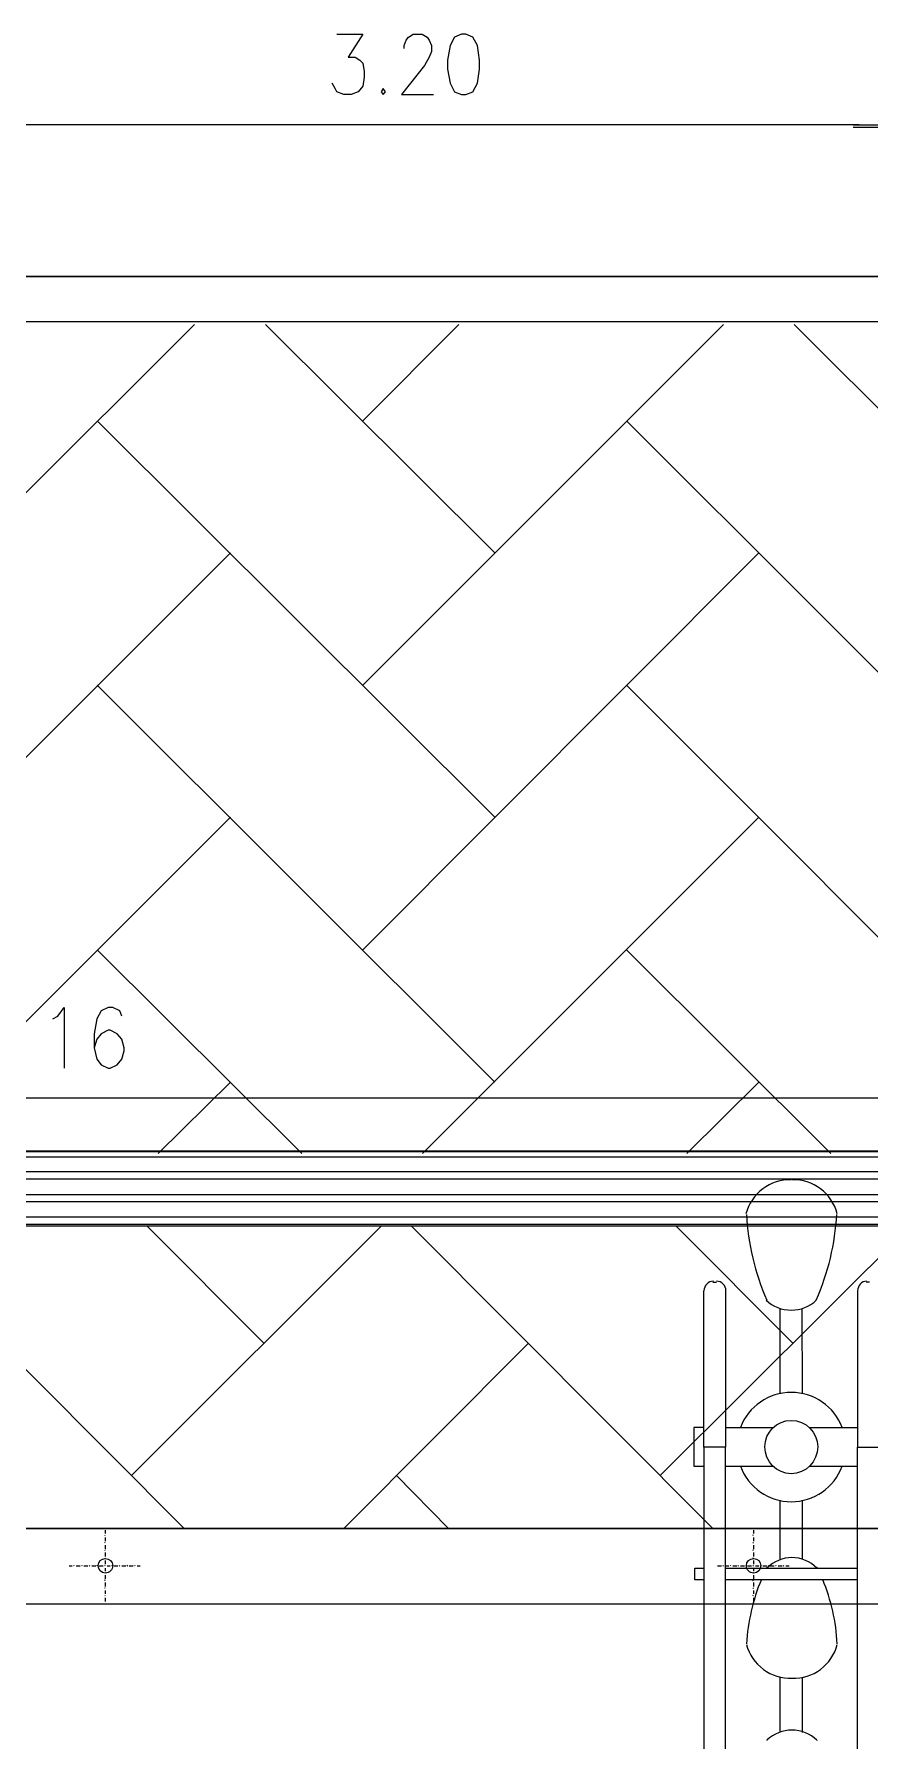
# Model space of a CAD drawing. Header units: millimetres. Extents: x 2928 to 3112, y 1220 to 1280.
# Drawn here: x 2947.14 to 2949.93, y 1262.58 to 1268.28 of the extents above; entities that cross this region are included whole.
import ezdxf

# ---------------------------------------------------------------- set-up
doc = ezdxf.new("R2010")
doc.units = ezdxf.units.MM

msp = doc.modelspace()

# ---------------------------------------------------------------- linework, layer by layer
at = {"color": 7, "linetype": 'Continuous', "lineweight": 20, "true_color": 0x000007}
for points in [[(2948.15308, 1268.28401), (2948.23975, 1268.28401), (2948.19142, 1268.20734), (2948.21475, 1268.20734), (2948.22975, 1268.19734), (2948.23975, 1268.18734), (2948.24475, 1268.15901), (2948.24475, 1268.14067), (2948.23975, 1268.11067), (2948.22475, 1268.09067), (2948.20142, 1268.08234), (2948.17642, 1268.08234), (2948.15308, 1268.09067), (2948.14808, 1268.10234), (2948.13808, 1268.12067)], [(2948.37808, 1268.23567), (2948.37808, 1268.24567), (2948.38475, 1268.26401), (2948.39308, 1268.27401), (2948.40809, 1268.28401), (2948.43809, 1268.28401), (2948.45475, 1268.27401), (2948.46142, 1268.26401), (2948.46975, 1268.24567), (2948.46975, 1268.22567), (2948.46142, 1268.20734), (2948.44642, 1268.17901), (2948.36975, 1268.08234), (2948.47642, 1268.08234)], [(2949.87811, 1267.98067), (2950.12144, 1267.98067), (2950.12144, 1267.98067)], [(2950.12144, 1267.97234), (2949.87811, 1267.97234), (2949.87811, 1267.97234)], [(2947.20473, 1264.99396), (2947.2214, 1265.00229), (2947.24307, 1265.03229), (2947.24307, 1264.82896)], [(2947.43474, 1265.00229), (2947.42807, 1265.02063), (2947.40474, 1265.03229), (2947.38974, 1265.03229), (2947.3664, 1265.02063), (2947.3514, 1264.99396), (2947.34307, 1264.94396), (2947.34307, 1264.89729), (2947.3514, 1264.85896), (2947.3664, 1264.84062), (2947.38974, 1264.82896), (2947.3964, 1264.82896), (2947.41974, 1264.84062), (2947.43474, 1264.85896), (2947.44307, 1264.88729), (2947.44307, 1264.89729), (2947.43474, 1264.92563), (2947.41974, 1264.94396), (2947.3964, 1264.95563), (2947.38974, 1264.95563), (2947.3664, 1264.94396), (2947.3514, 1264.92563), (2947.34307, 1264.89729)]]:
    msp.add_lwpolyline(points, dxfattribs=at)
for points in [[(2948.56975, 1268.28401), (2948.54642, 1268.27401), (2948.53142, 1268.24567), (2948.52309, 1268.19734), (2948.52309, 1268.16734), (2948.53142, 1268.12067), (2948.54642, 1268.09067), (2948.56975, 1268.08234), (2948.58475, 1268.08234), (2948.60809, 1268.09067), (2948.62309, 1268.12067), (2948.62976, 1268.16734), (2948.62976, 1268.19734), (2948.62309, 1268.24567), (2948.60809, 1268.27401), (2948.58475, 1268.28401)], [(2948.30808, 1268.10234), (2948.30142, 1268.09067), (2948.30808, 1268.08234), (2948.31642, 1268.09067)], [(2954.85818, 1263.03893), (2954.85818, 1263.2906), (2940.24797, 1263.2906), (2940.24797, 1240.06027), (2954.82318, 1240.06027), (2954.82318, 1240.31361), (2940.49964, 1240.31361), (2940.49964, 1263.03893)]]:
    msp.add_lwpolyline(points, close=True, dxfattribs=at)
at = {"color": 253, "linetype": 'Continuous', "lineweight": 5, "true_color": 0x9a9a9a}
for points in [[(2949.89811, 1267.98067), (2946.8714, 1267.98067), (2946.8714, 1267.98067)], [(2954.67317, 1264.72896), (2939.59296, 1264.72896), (2939.59296, 1264.72896)]]:
    msp.add_lwpolyline(points, dxfattribs=at)
at = {"color": 7, "linetype": 'Continuous', "lineweight": -2, "true_color": 0x000007}
for points in [[(2937.08126, 1265.3073), (2937.07792, 1267.474), (2938.98795, 1267.474), (2985.45528, 1267.474), (2985.45528, 1236.87356), (2938.98795, 1236.87356), (2937.08126, 1236.87356), (2937.08126, 1238.60692)], [(2937.23126, 1265.3073), (2937.23126, 1267.32399), (2938.98795, 1267.32399), (2985.30528, 1267.32399), (2985.30528, 1237.02356), (2938.98795, 1237.02356), (2937.22793, 1237.02356), (2937.22793, 1238.60692)]]:
    msp.add_lwpolyline(points, close=True, dxfattribs=at)
at = {"color": 252, "linetype": 'Continuous', "lineweight": 13, "true_color": 0x989898}
for points in [[(2978.19518, 1267.32399), (2978.19518, 1267.474), (2940.68131, 1267.474), (2940.68131, 1267.32399)], [(2982.2769, 1240.06027), (2940.24797, 1240.06027), (2940.24797, 1263.2906), (2982.2769, 1263.2906)]]:
    msp.add_lwpolyline(points, close=True, dxfattribs=at)
at = {"color": 9, "linetype": 'Continuous', "lineweight": 13, "true_color": 0xbababa}
for points in [[(2946.46972, 1266.10898), (2947.67807, 1267.31399), (2947.67807, 1267.31399)], [(2948.68142, 1266.55065), (2947.91474, 1267.31399), (2947.91474, 1267.31399)], [(2948.23975, 1266.99232), (2948.56142, 1267.31399), (2948.56142, 1267.31399)], [(2948.23975, 1266.10898), (2949.44477, 1267.31399), (2949.44477, 1267.31399)], [(2950.44645, 1266.55065), (2949.68144, 1267.31399), (2949.68144, 1267.31399)], [(2948.68142, 1265.6673), (2947.35307, 1266.99232), (2947.35307, 1266.99232)], [(2950.36145, 1265.75397), (2949.12143, 1266.99232), (2949.12143, 1266.99232)], [(2946.7714, 1265.52563), (2947.79808, 1266.55065), (2947.79808, 1266.55065)], [(2948.23975, 1265.22396), (2949.5631, 1266.55065), (2949.5631, 1266.55065)], [(2948.68142, 1264.78229), (2947.35307, 1266.10898), (2947.35307, 1266.10898)], [(2950.44645, 1264.78229), (2949.12143, 1266.10898), (2949.12143, 1266.10898)], [(2946.67306, 1264.54395), (2947.79808, 1265.6673), (2947.79808, 1265.6673)], [(2948.43975, 1264.54395), (2949.5631, 1265.6673), (2949.5631, 1265.6673)], [(2948.03641, 1264.54395), (2947.35307, 1265.22396), (2947.35307, 1265.22396)], [(2949.80311, 1264.54395), (2949.12143, 1265.22396), (2949.12143, 1265.22396)], [(2947.55641, 1264.54395), (2947.79808, 1264.78229), (2947.79808, 1264.78229)], [(2949.3231, 1264.54395), (2949.5631, 1264.78229), (2949.5631, 1264.78229)], [(2939.49296, 1264.53229), (2954.77318, 1264.53229), (2954.77318, 1264.53229)], [(2939.49296, 1264.48395), (2954.77318, 1264.48395), (2954.77318, 1264.48395)], [(2939.49296, 1264.45895), (2954.77318, 1264.45895), (2954.77318, 1264.45895)], [(2939.49296, 1264.40729), (2954.77318, 1264.40729), (2954.77318, 1264.40729)], [(2939.49296, 1264.38395), (2954.77318, 1264.38395), (2954.77318, 1264.38395)], [(2939.49296, 1264.33228), (2954.77318, 1264.33228), (2954.77318, 1264.33228)], [(2939.49296, 1264.30728), (2954.77318, 1264.30728), (2954.77318, 1264.30728)], [(2947.64307, 1263.2906), (2946.63639, 1264.30062), (2946.63639, 1264.30062)], [(2947.46807, 1263.46894), (2948.30142, 1264.30062), (2948.30142, 1264.30062)], [(2947.90974, 1263.91061), (2947.51974, 1264.30062), (2947.51974, 1264.30062)], [(2949.40977, 1263.2906), (2948.40309, 1264.30062), (2948.40309, 1264.30062)], [(2949.23476, 1263.46894), (2950.06978, 1264.30062), (2950.06978, 1264.30062)], [(2949.67644, 1263.91061), (2949.28643, 1264.30062), (2949.28643, 1264.30062)], [(2948.17642, 1263.2906), (2948.79309, 1263.91061), (2948.79309, 1263.91061)], [(2948.52642, 1263.2906), (2948.35142, 1263.46894), (2948.35142, 1263.46894)]]:
    msp.add_lwpolyline(points, dxfattribs=at)
at = {"color": 9, "linetype": 'Continuous', "lineweight": 5, "true_color": 0xbababa}
msp.add_lwpolyline([(2938.98795, 1264.55062), (2983.53859, 1264.55062), (2983.53859, 1238.80025)], dxfattribs=at)
at = {"color": 7, "linetype": 'Continuous', "lineweight": 5, "true_color": 0x000007}
for points in [[(2954.77318, 1264.55229), (2939.49296, 1264.55229), (2939.49296, 1264.55229)], [(2954.77318, 1264.30062), (2939.49296, 1264.30062), (2939.49296, 1264.30062)], [(2949.40977, 1264.11395), (2949.42143, 1264.11395), (2949.42143, 1264.11395)], [(2949.93311, 1264.11395), (2949.92144, 1264.11395), (2949.92144, 1264.11395)], [(2949.37977, 1263.56227), (2949.37977, 1264.08561), (2949.37977, 1264.08561)], [(2949.45143, 1264.08561), (2949.45143, 1263.56227), (2949.37977, 1263.56227)], [(2949.89311, 1264.08561), (2949.89311, 1263.56227), (2949.96311, 1263.56227)], [(2949.63477, 1263.74061), (2949.63477, 1264.02561), (2949.63477, 1264.02561)], [(2949.70644, 1264.02561), (2949.7081, 1263.74061), (2949.7081, 1263.74061)], [(2949.37977, 1263.62894), (2949.34643, 1263.62894), (2949.34643, 1263.49894), (2949.37977, 1263.49894)], [(2949.45143, 1263.62894), (2949.61144, 1263.62894), (2949.61144, 1263.62894)], [(2949.7331, 1263.62894), (2949.89311, 1263.62894), (2949.89311, 1263.62894)], [(2949.37977, 1263.56227), (2949.37977, 1261.48391), (2949.37977, 1261.48391)], [(2949.45143, 1261.48391), (2949.45143, 1263.56227), (2949.37977, 1263.56227)], [(2949.89311, 1261.48391), (2949.89311, 1263.56227), (2949.96311, 1263.56227)], [(2949.45143, 1263.49894), (2949.61144, 1263.49894), (2949.61144, 1263.49894)], [(2949.7331, 1263.49894), (2949.89311, 1263.49894), (2949.89311, 1263.49894)], [(2949.63477, 1263.18727), (2949.63477, 1263.3856), (2949.63477, 1263.3856)], [(2949.7081, 1263.3856), (2949.7081, 1263.18727), (2949.7081, 1263.18727)], [(2949.37977, 1263.11893), (2949.34977, 1263.11893), (2949.34977, 1263.15893), (2949.37977, 1263.15893)], [(2949.45143, 1263.15893), (2949.89311, 1263.15893), (2949.89311, 1263.15893)], [(2949.89311, 1263.11893), (2949.45143, 1263.11893), (2949.45143, 1263.11893)], [(2949.63477, 1262.61059), (2949.63477, 1262.79393), (2949.63477, 1262.79393)], [(2949.7081, 1262.79393), (2949.7081, 1262.60893), (2949.7081, 1262.60893)]]:
    msp.add_lwpolyline(points, dxfattribs=at)
at = {"color": 252, "linetype": 'Continuous', "lineweight": 13, "true_color": 0x989898}
for points in [[(2947.37974, 1263.26727), (2947.37807, 1263.26894), (2947.37807, 1263.26894)], [(2947.37974, 1263.24227), (2947.37807, 1263.24394), (2947.37807, 1263.24394)], [(2947.37974, 1263.2856), (2947.37974, 1263.27394), (2947.37974, 1263.27394)], [(2947.37974, 1263.2606), (2947.37974, 1263.24894), (2947.37974, 1263.24894)], [(2949.54477, 1263.26727), (2949.5431, 1263.26894), (2949.5431, 1263.26894)], [(2949.54477, 1263.24227), (2949.5431, 1263.24394), (2949.5431, 1263.24394)], [(2949.54477, 1263.2856), (2949.54477, 1263.27394), (2949.54477, 1263.27394)], [(2949.54477, 1263.2606), (2949.54477, 1263.24894), (2949.54477, 1263.24894)], [(2947.37974, 1263.21727), (2947.37807, 1263.21893), (2947.37807, 1263.21893)], [(2947.37974, 1263.1906), (2947.37807, 1263.19227), (2947.37807, 1263.19227)], [(2947.37974, 1263.2356), (2947.37974, 1263.22227), (2947.37974, 1263.22227)], [(2947.37974, 1263.2106), (2947.37974, 1263.19727), (2947.37974, 1263.19727)], [(2947.37974, 1263.18393), (2947.37974, 1263.17227), (2947.37974, 1263.17227)], [(2949.54477, 1263.21727), (2949.5431, 1263.21893), (2949.5431, 1263.21893)], [(2949.54477, 1263.1906), (2949.5431, 1263.19227), (2949.5431, 1263.19227)], [(2949.54477, 1263.2356), (2949.54477, 1263.22227), (2949.54477, 1263.22227)], [(2949.54477, 1263.2106), (2949.54477, 1263.19727), (2949.54477, 1263.19727)], [(2949.54477, 1263.18393), (2949.54477, 1263.17227), (2949.54477, 1263.17227)], [(2947.26974, 1263.1656), (2947.25974, 1263.1656), (2947.25974, 1263.1656)], [(2947.2764, 1263.1656), (2947.27474, 1263.16727), (2947.27474, 1263.16727)], [(2947.2964, 1263.1656), (2947.28307, 1263.1656), (2947.28307, 1263.1656)], [(2947.30307, 1263.1656), (2947.3014, 1263.16727), (2947.3014, 1263.16727)], [(2947.3214, 1263.1656), (2947.30807, 1263.1656), (2947.30807, 1263.1656)], [(2947.32807, 1263.1656), (2947.3264, 1263.16727), (2947.3264, 1263.16727)], [(2947.34807, 1263.1656), (2947.33474, 1263.1656), (2947.33474, 1263.1656)], [(2947.35307, 1263.1656), (2947.3514, 1263.16727), (2947.3514, 1263.16727)], [(2947.37307, 1263.1656), (2947.35974, 1263.1656), (2947.35974, 1263.1656)], [(2947.37974, 1263.1656), (2947.37807, 1263.16727), (2947.37807, 1263.16727)], [(2947.37974, 1263.1656), (2947.37807, 1263.16727), (2947.37807, 1263.16727)], [(2947.37974, 1263.14227), (2947.37807, 1263.14393), (2947.37807, 1263.14393)], [(2947.37974, 1263.15893), (2947.37974, 1263.14893), (2947.37974, 1263.14893)], [(2947.37974, 1263.1356), (2947.37974, 1263.12227), (2947.37974, 1263.12227)], [(2947.3964, 1263.1656), (2947.3864, 1263.1656), (2947.3864, 1263.1656)], [(2947.40307, 1263.1656), (2947.4014, 1263.16727), (2947.4014, 1263.16727)], [(2947.4214, 1263.1656), (2947.40974, 1263.1656), (2947.40974, 1263.1656)], [(2947.42807, 1263.1656), (2947.4264, 1263.16727), (2947.4264, 1263.16727)], [(2947.44807, 1263.1656), (2947.43474, 1263.1656), (2947.43474, 1263.1656)], [(2947.45474, 1263.1656), (2947.4514, 1263.16727), (2947.4514, 1263.16727)], [(2947.47307, 1263.1656), (2947.45974, 1263.1656), (2947.45974, 1263.1656)], [(2947.47974, 1263.1656), (2947.47807, 1263.16727), (2947.47807, 1263.16727)], [(2947.49641, 1263.1656), (2947.48641, 1263.1656), (2947.48641, 1263.1656)], [(2949.4381, 1263.1656), (2949.42477, 1263.1656), (2949.42477, 1263.1656)], [(2949.44477, 1263.1656), (2949.4431, 1263.16727), (2949.4431, 1263.16727)], [(2949.4631, 1263.1656), (2949.45143, 1263.1656), (2949.45143, 1263.1656)], [(2949.46977, 1263.1656), (2949.4681, 1263.16727), (2949.4681, 1263.16727)], [(2949.48977, 1263.1656), (2949.47643, 1263.1656), (2949.47643, 1263.1656)], [(2949.49477, 1263.1656), (2949.4931, 1263.16727), (2949.4931, 1263.16727)], [(2949.51477, 1263.1656), (2949.50143, 1263.1656), (2949.50143, 1263.1656)], [(2949.52143, 1263.1656), (2949.51977, 1263.16727), (2949.51977, 1263.16727)], [(2949.5381, 1263.1656), (2949.52477, 1263.1656), (2949.52477, 1263.1656)], [(2949.54477, 1263.1656), (2949.5431, 1263.16727), (2949.5431, 1263.16727)], [(2949.54477, 1263.1656), (2949.5431, 1263.16727), (2949.5431, 1263.16727)], [(2949.54477, 1263.14227), (2949.5431, 1263.14393), (2949.5431, 1263.14393)], [(2949.54477, 1263.15893), (2949.54477, 1263.14893), (2949.54477, 1263.14893)], [(2949.54477, 1263.1356), (2949.54477, 1263.12227), (2949.54477, 1263.12227)], [(2949.5631, 1263.1656), (2949.55143, 1263.1656), (2949.55143, 1263.1656)], [(2949.56977, 1263.1656), (2949.5681, 1263.16727), (2949.5681, 1263.16727)], [(2949.58977, 1263.1656), (2949.57644, 1263.1656), (2949.57644, 1263.1656)], [(2949.59644, 1263.1656), (2949.59477, 1263.16727), (2949.59477, 1263.16727)], [(2949.61477, 1263.1656), (2949.60144, 1263.1656), (2949.60144, 1263.1656)], [(2949.62144, 1263.1656), (2949.61977, 1263.16727), (2949.61977, 1263.16727)], [(2949.64144, 1263.1656), (2949.6281, 1263.1656), (2949.6281, 1263.1656)], [(2949.64644, 1263.1656), (2949.64477, 1263.16727), (2949.64477, 1263.16727)], [(2949.66477, 1263.1656), (2949.6531, 1263.1656), (2949.6531, 1263.1656)], [(2947.37974, 1263.1156), (2947.37807, 1263.11893), (2947.37807, 1263.11893)], [(2947.37974, 1263.0906), (2947.37807, 1263.09227), (2947.37807, 1263.09227)], [(2947.37974, 1263.0656), (2947.37807, 1263.06727), (2947.37807, 1263.06727)], [(2947.37974, 1263.1106), (2947.37974, 1263.09727), (2947.37974, 1263.09727)], [(2947.37974, 1263.08393), (2947.37974, 1263.07227), (2947.37974, 1263.07227)], [(2949.54477, 1263.1156), (2949.5431, 1263.11893), (2949.5431, 1263.11893)], [(2949.54477, 1263.0906), (2949.5431, 1263.09227), (2949.5431, 1263.09227)], [(2949.54477, 1263.0656), (2949.5431, 1263.06727), (2949.5431, 1263.06727)], [(2949.54477, 1263.1106), (2949.54477, 1263.09727), (2949.54477, 1263.09727)], [(2949.54477, 1263.08393), (2949.54477, 1263.07227), (2949.54477, 1263.07227)], [(2947.37974, 1263.05893), (2947.37974, 1263.04727), (2947.37974, 1263.04727)], [(2949.54477, 1263.05893), (2949.54477, 1263.04727), (2949.54477, 1263.04727)]]:
    msp.add_lwpolyline(points, dxfattribs=at)
at = {"color": 7, "linetype": 'Continuous', "lineweight": 5, "true_color": 0x000007}
for points in [[(2949.67144, 1264.45562), (2949.60144, 1264.45895), (2949.5381, 1264.41062), (2949.51977, 1264.34228)], [(2949.82477, 1264.34228), (2949.80811, 1264.41062), (2949.74477, 1264.45895), (2949.6731, 1264.45562)], [(2949.52143, 1264.34062), (2949.52643, 1264.24228), (2949.54977, 1264.14561), (2949.58977, 1264.05395)], [(2949.75477, 1264.05395), (2949.79477, 1264.14561), (2949.81811, 1264.24228), (2949.82311, 1264.34062)], [(2949.41143, 1264.11728), (2949.39477, 1264.11728), (2949.37977, 1264.10228), (2949.37977, 1264.08561)], [(2949.4531, 1264.08561), (2949.4531, 1264.10228), (2949.43977, 1264.11728), (2949.42143, 1264.11728)], [(2949.92311, 1264.11728), (2949.90644, 1264.11728), (2949.89311, 1264.10228), (2949.89311, 1264.08561)], [(2949.5881, 1264.05395), (2949.60977, 1264.03228), (2949.63977, 1264.02061), (2949.67144, 1264.02061)], [(2949.67144, 1264.02061), (2949.7031, 1264.02061), (2949.7331, 1264.03228), (2949.75477, 1264.05395)], [(2949.6731, 1263.19393), (2949.6431, 1263.19393), (2949.6131, 1263.1806), (2949.58977, 1263.15893)], [(2949.75644, 1263.15893), (2949.73477, 1263.1806), (2949.70477, 1263.19393), (2949.6731, 1263.19393)], [(2949.58977, 1263.16227), (2949.58977, 1263.1606), (2949.58977, 1263.1606), (2949.58977, 1263.1606)], [(2949.7581, 1263.1606), (2949.7581, 1263.1606), (2949.7581, 1263.1606), (2949.7581, 1263.16227)], [(2949.57144, 1263.1206), (2949.5431, 1263.05227), (2949.52643, 1262.97893), (2949.52143, 1262.9056)], [(2949.82477, 1262.9056), (2949.82144, 1262.97893), (2949.80477, 1263.05227), (2949.77644, 1263.1206)], [(2949.52143, 1262.90393), (2949.53977, 1262.8356), (2949.6031, 1262.78726), (2949.67477, 1262.7906)], [(2949.6731, 1262.7906), (2949.74477, 1262.78726), (2949.80811, 1262.8356), (2949.82477, 1262.90393)], [(2949.6731, 1262.61726), (2949.6431, 1262.61726), (2949.6131, 1262.60559), (2949.58977, 1262.58393)], [(2949.75644, 1262.58393), (2949.73477, 1262.60559), (2949.70477, 1262.61726), (2949.6731, 1262.61726)], [(2949.58977, 1262.58393), (2949.58977, 1262.58393), (2949.58977, 1262.58226), (2949.58977, 1262.58226)], [(2949.7581, 1262.58226), (2949.7581, 1262.58226), (2949.7581, 1262.58393), (2949.7581, 1262.58393)]]:
    msp.add_open_spline(points, degree=3, dxfattribs=at)
for points, knots in [([(2949.84144, 1263.62894), (2949.81477, 1263.69894), (2949.74644, 1263.74561), (2949.67144, 1263.74561), (2949.67144, 1263.74561), (2949.59644, 1263.74561), (2949.5281, 1263.69894), (2949.50143, 1263.62894)], [0, 0, 0, 0, 0.125, 0.125, 0.125, 0.125, 1, 1, 1, 1]), ([(2949.5831, 1263.56394), (2949.5831, 1263.51394), (2949.6231, 1263.47394), (2949.67144, 1263.47394), (2949.67144, 1263.47394), (2949.71977, 1263.47394), (2949.75977, 1263.51394), (2949.75977, 1263.56394), (2949.75977, 1263.56394), (2949.75977, 1263.61227), (2949.71977, 1263.65227), (2949.67144, 1263.65227), (2949.67144, 1263.65227), (2949.6231, 1263.65227), (2949.5831, 1263.61227), (2949.5831, 1263.56394)], [0, 0, 0, 0, 0.0625, 0.0625, 0.0625, 0.0625, 0.125, 0.125, 0.125, 0.125, 0.1875, 0.1875, 0.1875, 0.1875, 1, 1, 1, 1]), ([(2949.50143, 1263.49894), (2949.5281, 1263.42727), (2949.59644, 1263.3806), (2949.67144, 1263.3806), (2949.67144, 1263.3806), (2949.74644, 1263.3806), (2949.81477, 1263.42727), (2949.84144, 1263.49894)], [0, 0, 0, 0, 0.125, 0.125, 0.125, 0.125, 1, 1, 1, 1]), ([(2947.40474, 1263.16727), (2947.40474, 1263.1806), (2947.39307, 1263.1906), (2947.37974, 1263.1906), (2947.37974, 1263.1906), (2947.3664, 1263.1906), (2947.3564, 1263.1806), (2947.3564, 1263.16727), (2947.3564, 1263.16727), (2947.3564, 1263.15227), (2947.3664, 1263.14227), (2947.37974, 1263.14227), (2947.37974, 1263.14227), (2947.39307, 1263.14227), (2947.40474, 1263.15227), (2947.40474, 1263.16727)], [0, 0, 0, 0, 0.0625, 0.0625, 0.0625, 0.0625, 0.125, 0.125, 0.125, 0.125, 0.1875, 0.1875, 0.1875, 0.1875, 1, 1, 1, 1]), ([(2949.56977, 1263.16727), (2949.56977, 1263.1806), (2949.55977, 1263.1906), (2949.54643, 1263.1906), (2949.54643, 1263.1906), (2949.53143, 1263.1906), (2949.52143, 1263.1806), (2949.52143, 1263.16727), (2949.52143, 1263.16727), (2949.52143, 1263.15227), (2949.53143, 1263.14227), (2949.54643, 1263.14227), (2949.54643, 1263.14227), (2949.55977, 1263.14227), (2949.56977, 1263.15227), (2949.56977, 1263.16727)], [0, 0, 0, 0, 0.0625, 0.0625, 0.0625, 0.0625, 0.125, 0.125, 0.125, 0.125, 0.1875, 0.1875, 0.1875, 0.1875, 1, 1, 1, 1])]:
    msp.add_open_spline(points, degree=3, knots=knots, dxfattribs=at)

doc.saveas('drawing.dxf')
